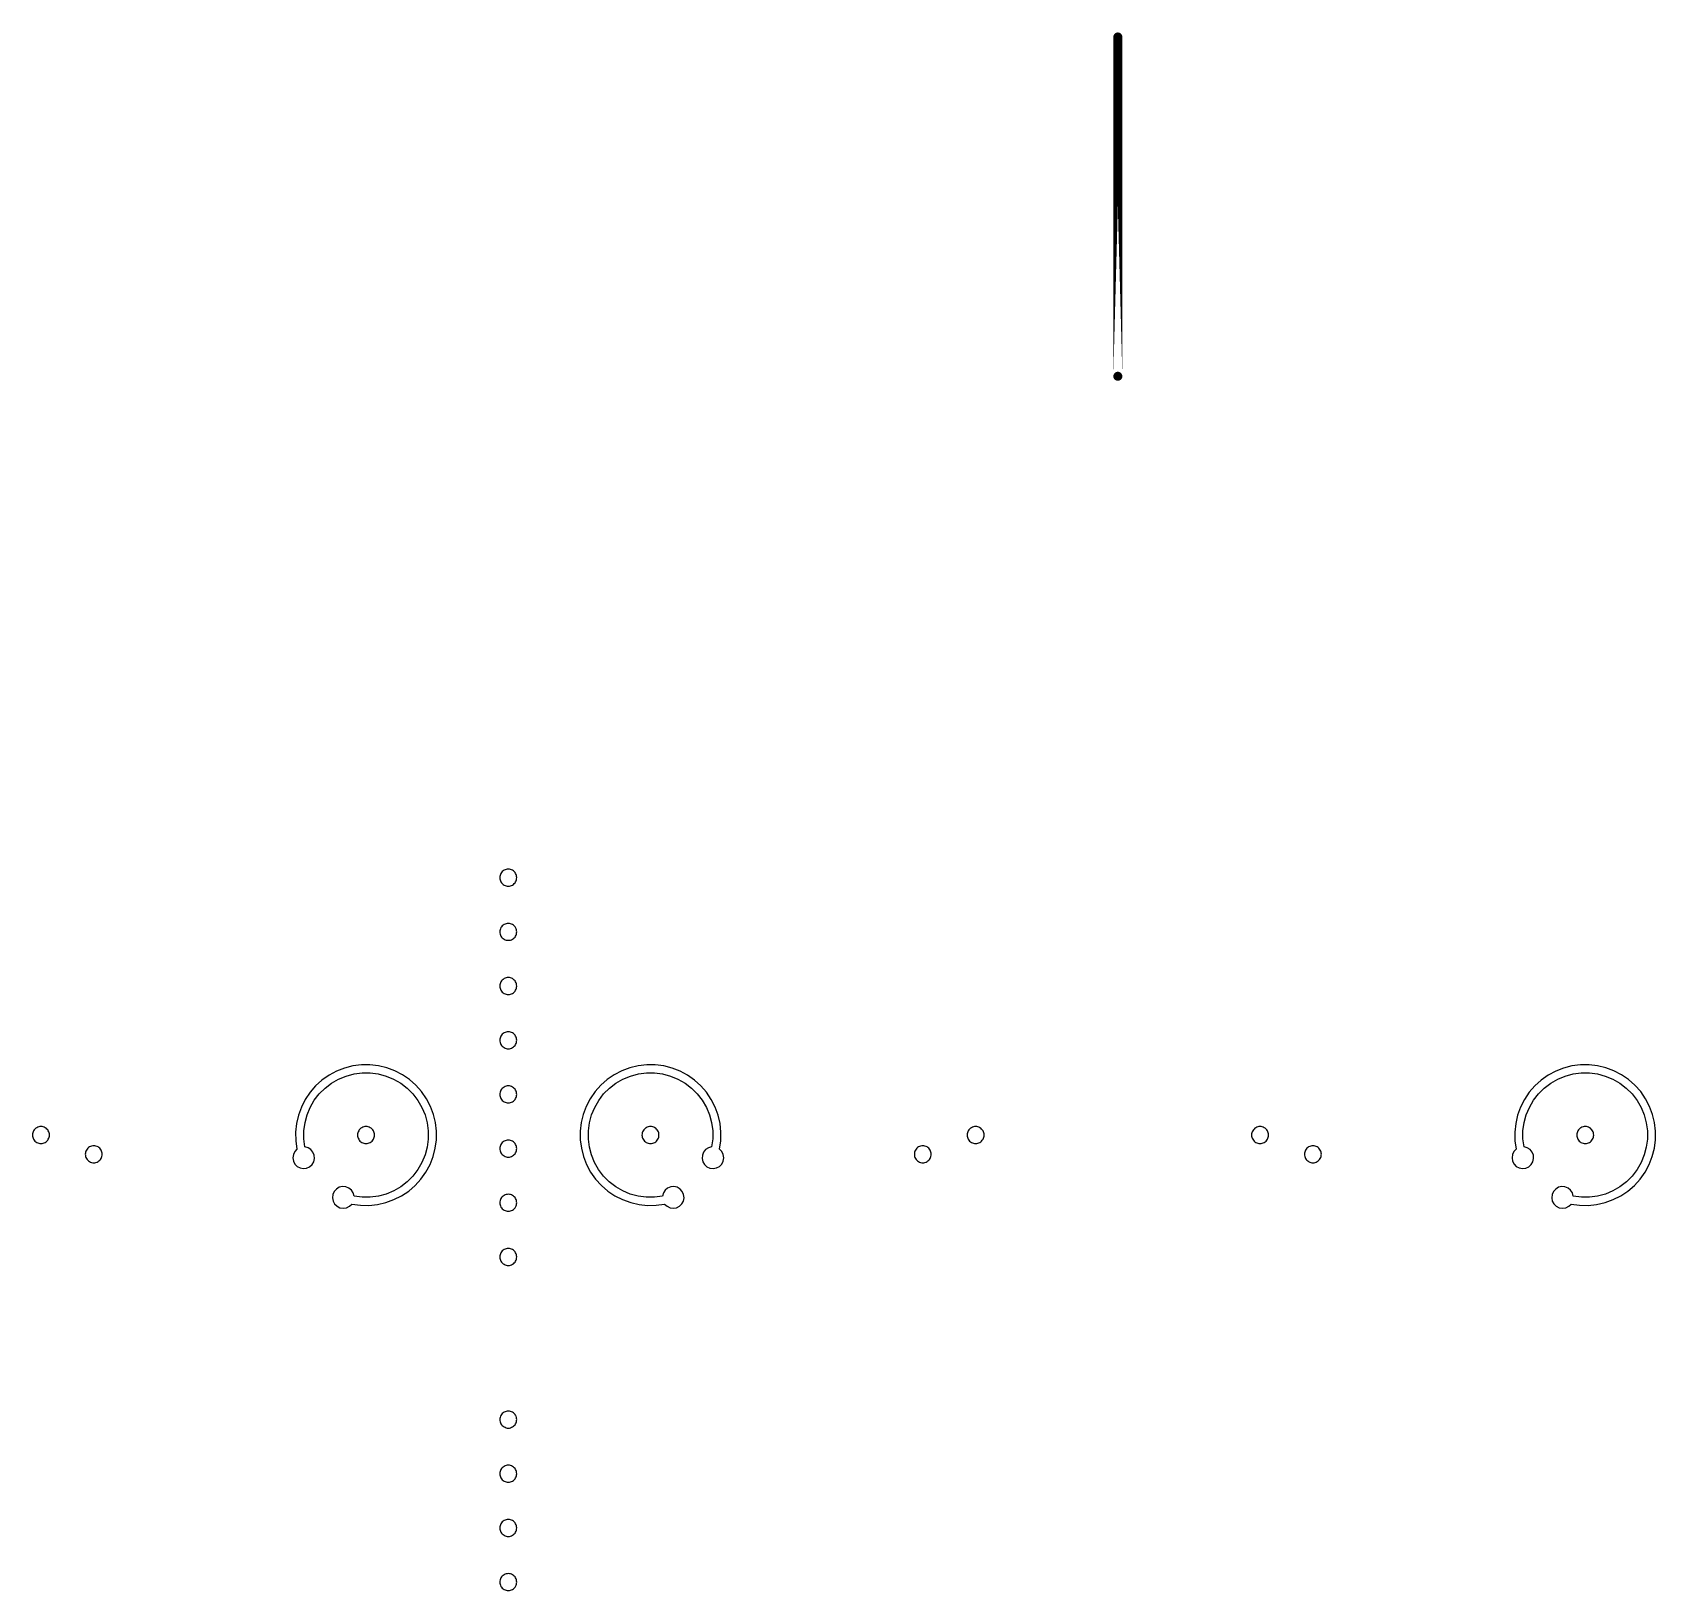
# Model space of a CAD drawing. Extents: x -100 to 100, y -100 to 100.
# Drawn here: x -52.71 to -38.36, y 50.46 to 64.24 of the extents above; entities that cross this region are included whole.
import ezdxf

# ---------------------------------------------------------------- set-up
doc = ezdxf.new("R2010")
doc.units = 0
doc.layers.get('0').update_dxf_attribs({"linetype": 'continuous'})
doc.layers.add('L9', color=7, linetype='continuous')

# ---------------------------------------------------------------- blocks, each defined once
blk = doc.blocks.new('LDI_XFL94-0512-011_L9_B1')
at = {"layer": 'L9'}
for points in [[(-48.503, -53.338), (-48.513, -53.339), (-48.522, -53.341), (-48.532, -53.344), (-48.54, -53.348), (-48.549, -53.354), (-48.556, -53.36), (-48.562, -53.368), (-48.568, -53.376), (-48.572, -53.384), (-48.575, -53.394), (-48.577, -53.403), (-48.578, -53.413), (-48.577, -53.423), (-48.575, -53.433), (-48.572, -53.442), (-48.568, -53.451), (-48.562, -53.459), (-48.556, -53.466), (-48.549, -53.473), (-48.54, -53.478), (-48.532, -53.482), (-48.522, -53.486), (-48.513, -53.488), (-48.503, -53.488), (-48.493, -53.488), (-48.484, -53.486), (-48.474, -53.482), (-48.465, -53.478), (-48.457, -53.473), (-48.45, -53.466), (-48.443, -53.459), (-48.438, -53.451), (-48.434, -53.442), (-48.431, -53.433), (-48.429, -53.423), (-48.428, -53.413), (-48.429, -53.403), (-48.431, -53.394), (-48.434, -53.384), (-48.438, -53.376), (-48.443, -53.368), (-48.45, -53.36), (-48.457, -53.354), (-48.465, -53.348), (-48.474, -53.344), (-48.484, -53.341), (-48.493, -53.339), (-48.503, -53.338)], [(-48.503, -53.817), (-48.513, -53.818), (-48.522, -53.82), (-48.532, -53.823), (-48.54, -53.827), (-48.549, -53.833), (-48.556, -53.839), (-48.562, -53.847), (-48.568, -53.855), (-48.572, -53.864), (-48.575, -53.873), (-48.577, -53.882), (-48.578, -53.892), (-48.577, -53.902), (-48.575, -53.912), (-48.572, -53.921), (-48.568, -53.93), (-48.562, -53.938), (-48.556, -53.945), (-48.549, -53.952), (-48.54, -53.957), (-48.532, -53.962), (-48.522, -53.965), (-48.513, -53.967), (-48.503, -53.967), (-48.493, -53.967), (-48.484, -53.965), (-48.474, -53.962), (-48.465, -53.957), (-48.457, -53.952), (-48.45, -53.945), (-48.443, -53.938), (-48.438, -53.93), (-48.434, -53.921), (-48.431, -53.912), (-48.429, -53.902), (-48.428, -53.892), (-48.429, -53.882), (-48.431, -53.873), (-48.434, -53.864), (-48.438, -53.855), (-48.443, -53.847), (-48.45, -53.839), (-48.457, -53.833), (-48.465, -53.827), (-48.474, -53.823), (-48.484, -53.82), (-48.493, -53.818), (-48.503, -53.817)], [(-48.503, -54.296), (-48.513, -54.297), (-48.522, -54.299), (-48.532, -54.302), (-48.54, -54.306), (-48.549, -54.312), (-48.556, -54.318), (-48.562, -54.326), (-48.568, -54.334), (-48.572, -54.343), (-48.575, -54.352), (-48.577, -54.361), (-48.578, -54.371), (-48.577, -54.381), (-48.575, -54.391), (-48.572, -54.4), (-48.568, -54.409), (-48.562, -54.417), (-48.556, -54.424), (-48.549, -54.431), (-48.54, -54.436), (-48.532, -54.441), (-48.522, -54.444), (-48.513, -54.446), (-48.503, -54.446), (-48.493, -54.446), (-48.484, -54.444), (-48.474, -54.441), (-48.465, -54.436), (-48.457, -54.431), (-48.45, -54.424), (-48.443, -54.417), (-48.438, -54.409), (-48.434, -54.4), (-48.431, -54.391), (-48.429, -54.381), (-48.428, -54.371), (-48.429, -54.361), (-48.431, -54.352), (-48.434, -54.343), (-48.438, -54.334), (-48.443, -54.326), (-48.45, -54.318), (-48.457, -54.312), (-48.465, -54.306), (-48.474, -54.302), (-48.484, -54.299), (-48.493, -54.297), (-48.503, -54.296)], [(-48.503, -54.775), (-48.513, -54.776), (-48.522, -54.778), (-48.532, -54.781), (-48.54, -54.785), (-48.549, -54.791), (-48.556, -54.797), (-48.562, -54.805), (-48.568, -54.813), (-48.572, -54.822), (-48.575, -54.831), (-48.577, -54.841), (-48.578, -54.85), (-48.577, -54.86), (-48.575, -54.87), (-48.572, -54.879), (-48.568, -54.888), (-48.562, -54.896), (-48.556, -54.903), (-48.549, -54.91), (-48.54, -54.915), (-48.532, -54.92), (-48.522, -54.923), (-48.513, -54.925), (-48.503, -54.925), (-48.493, -54.925), (-48.484, -54.923), (-48.474, -54.92), (-48.465, -54.915), (-48.457, -54.91), (-48.45, -54.903), (-48.443, -54.896), (-48.438, -54.888), (-48.434, -54.879), (-48.431, -54.87), (-48.429, -54.86), (-48.428, -54.85), (-48.429, -54.841), (-48.431, -54.831), (-48.434, -54.822), (-48.438, -54.813), (-48.443, -54.805), (-48.45, -54.797), (-48.457, -54.791), (-48.465, -54.785), (-48.474, -54.781), (-48.484, -54.778), (-48.493, -54.776), (-48.503, -54.775)], [(-50.371, -55.814), (-50.391, -55.835), (-50.403, -55.861), (-50.408, -55.89), (-50.403, -55.919), (-50.39, -55.945), (-50.37, -55.966), (-50.344, -55.98), (-50.315, -55.985), (-50.286, -55.982), (-50.259, -55.969), (-50.238, -55.95), (-50.223, -55.925), (-50.216, -55.896), (-50.219, -55.867), (-50.23, -55.84), (-50.248, -55.818), (-50.273, -55.802), (-50.301, -55.794), (-50.31, -55.723), (-50.31, -55.651), (-50.3, -55.579), (-50.282, -55.51), (-50.254, -55.444), (-50.218, -55.381), (-50.174, -55.324), (-50.123, -55.274), (-50.066, -55.23), (-50.003, -55.194), (-49.937, -55.167), (-49.867, -55.148), (-49.796, -55.139), (-49.724, -55.139), (-49.653, -55.148), (-49.583, -55.167), (-49.517, -55.195), (-49.454, -55.231), (-49.397, -55.274), (-49.346, -55.325), (-49.303, -55.382), (-49.267, -55.445), (-49.239, -55.511), (-49.22, -55.581), (-49.211, -55.652), (-49.211, -55.724), (-49.22, -55.795), (-49.239, -55.865), (-49.266, -55.931), (-49.302, -55.994), (-49.346, -56.051), (-49.396, -56.102), (-49.453, -56.146), (-49.515, -56.182), (-49.582, -56.21), (-49.651, -56.229), (-49.723, -56.238), (-49.795, -56.238), (-49.866, -56.229), (-49.874, -56.201), (-49.889, -56.177), (-49.912, -56.158), (-49.939, -56.147), (-49.968, -56.145), (-49.997, -56.151), (-50.022, -56.166), (-50.041, -56.188), (-50.053, -56.214), (-50.057, -56.243), (-50.052, -56.272), (-50.038, -56.298), (-50.017, -56.318), (-49.991, -56.331), (-49.962, -56.336), (-49.933, -56.332), (-49.907, -56.319), (-49.885, -56.299), (-49.81, -56.309), (-49.735, -56.311), (-49.659, -56.303), (-49.585, -56.286), (-49.514, -56.26), (-49.446, -56.226), (-49.383, -56.184), (-49.326, -56.135), (-49.275, -56.078), (-49.231, -56.017), (-49.195, -55.95), (-49.168, -55.879), (-49.149, -55.806), (-49.139, -55.731), (-49.139, -55.655), (-49.147, -55.579), (-49.165, -55.506), (-49.192, -55.435), (-49.227, -55.368), (-49.27, -55.305), (-49.32, -55.248), (-49.377, -55.198), (-49.439, -55.155), (-49.507, -55.12), (-49.578, -55.093), (-49.651, -55.076), (-49.727, -55.067), (-49.802, -55.067), (-49.878, -55.077), (-49.951, -55.096), (-50.022, -55.123), (-50.088, -55.159), (-50.15, -55.203), (-50.206, -55.254), (-50.256, -55.311), (-50.298, -55.374), (-50.332, -55.442), (-50.358, -55.513), (-50.375, -55.587), (-50.383, -55.663), (-50.381, -55.739), (-50.371, -55.814)], [(-47.121, -56.299), (-47.099, -56.319), (-47.073, -56.332), (-47.044, -56.336), (-47.015, -56.331), (-46.989, -56.318), (-46.968, -56.298), (-46.954, -56.272), (-46.949, -56.243), (-46.953, -56.214), (-46.965, -56.188), (-46.984, -56.166), (-47.009, -56.151), (-47.038, -56.145), (-47.067, -56.147), (-47.094, -56.158), (-47.117, -56.177), (-47.132, -56.201), (-47.14, -56.229), (-47.211, -56.238), (-47.283, -56.238), (-47.355, -56.229), (-47.424, -56.21), (-47.491, -56.182), (-47.553, -56.146), (-47.61, -56.102), (-47.66, -56.051), (-47.704, -55.994), (-47.74, -55.931), (-47.767, -55.865), (-47.786, -55.795), (-47.795, -55.724), (-47.795, -55.652), (-47.786, -55.581), (-47.767, -55.511), (-47.739, -55.445), (-47.703, -55.382), (-47.66, -55.325), (-47.609, -55.274), (-47.552, -55.231), (-47.489, -55.195), (-47.423, -55.167), (-47.353, -55.148), (-47.282, -55.139), (-47.21, -55.139), (-47.139, -55.148), (-47.069, -55.167), (-47.003, -55.194), (-46.94, -55.23), (-46.883, -55.274), (-46.832, -55.324), (-46.788, -55.381), (-46.752, -55.444), (-46.724, -55.51), (-46.706, -55.579), (-46.696, -55.651), (-46.696, -55.723), (-46.705, -55.794), (-46.733, -55.802), (-46.758, -55.818), (-46.776, -55.84), (-46.787, -55.867), (-46.79, -55.896), (-46.783, -55.925), (-46.768, -55.95), (-46.747, -55.969), (-46.72, -55.982), (-46.691, -55.985), (-46.662, -55.98), (-46.636, -55.966), (-46.616, -55.945), (-46.603, -55.919), (-46.598, -55.89), (-46.603, -55.861), (-46.615, -55.835), (-46.635, -55.814), (-46.625, -55.739), (-46.623, -55.663), (-46.631, -55.587), (-46.648, -55.513), (-46.674, -55.442), (-46.708, -55.374), (-46.75, -55.311), (-46.8, -55.254), (-46.856, -55.203), (-46.918, -55.159), (-46.984, -55.123), (-47.055, -55.096), (-47.128, -55.077), (-47.204, -55.067), (-47.279, -55.067), (-47.355, -55.076), (-47.428, -55.093), (-47.499, -55.12), (-47.567, -55.155), (-47.629, -55.198), (-47.686, -55.248), (-47.736, -55.305), (-47.779, -55.368), (-47.814, -55.435), (-47.841, -55.506), (-47.859, -55.579), (-47.867, -55.655), (-47.867, -55.731), (-47.857, -55.806), (-47.838, -55.879), (-47.811, -55.95), (-47.775, -56.017), (-47.731, -56.078), (-47.68, -56.135), (-47.623, -56.184), (-47.56, -56.226), (-47.492, -56.26), (-47.421, -56.286), (-47.347, -56.303), (-47.271, -56.311), (-47.196, -56.309), (-47.121, -56.299)], [(-39.592, -55.814), (-39.612, -55.835), (-39.625, -55.861), (-39.629, -55.89), (-39.625, -55.919), (-39.611, -55.945), (-39.591, -55.966), (-39.565, -55.98), (-39.537, -55.985), (-39.508, -55.982), (-39.481, -55.969), (-39.459, -55.95), (-39.444, -55.925), (-39.438, -55.896), (-39.44, -55.867), (-39.451, -55.84), (-39.47, -55.818), (-39.495, -55.802), (-39.523, -55.794), (-39.532, -55.723), (-39.532, -55.651), (-39.522, -55.579), (-39.503, -55.51), (-39.475, -55.444), (-39.439, -55.381), (-39.395, -55.324), (-39.344, -55.274), (-39.287, -55.23), (-39.225, -55.194), (-39.158, -55.167), (-39.089, -55.148), (-39.017, -55.139), (-38.945, -55.139), (-38.874, -55.148), (-38.805, -55.167), (-38.738, -55.195), (-38.676, -55.231), (-38.619, -55.274), (-38.568, -55.325), (-38.524, -55.382), (-38.488, -55.445), (-38.46, -55.511), (-38.442, -55.581), (-38.432, -55.652), (-38.432, -55.724), (-38.442, -55.795), (-38.46, -55.865), (-38.488, -55.931), (-38.523, -55.994), (-38.567, -56.051), (-38.618, -56.102), (-38.675, -56.146), (-38.737, -56.182), (-38.803, -56.21), (-38.873, -56.229), (-38.944, -56.238), (-39.016, -56.238), (-39.088, -56.229), (-39.095, -56.201), (-39.111, -56.177), (-39.133, -56.158), (-39.161, -56.147), (-39.19, -56.145), (-39.218, -56.151), (-39.243, -56.166), (-39.263, -56.188), (-39.275, -56.214), (-39.278, -56.243), (-39.273, -56.272), (-39.259, -56.298), (-39.238, -56.318), (-39.212, -56.331), (-39.183, -56.336), (-39.154, -56.332), (-39.128, -56.319), (-39.107, -56.299), (-39.032, -56.309), (-38.956, -56.311), (-38.881, -56.303), (-38.807, -56.286), (-38.735, -56.26), (-38.668, -56.226), (-38.605, -56.184), (-38.547, -56.135), (-38.496, -56.078), (-38.453, -56.017), (-38.417, -55.95), (-38.389, -55.879), (-38.37, -55.806), (-38.361, -55.731), (-38.36, -55.655), (-38.369, -55.579), (-38.387, -55.506), (-38.413, -55.435), (-38.448, -55.368), (-38.491, -55.305), (-38.542, -55.248), (-38.598, -55.198), (-38.661, -55.155), (-38.728, -55.12), (-38.799, -55.093), (-38.873, -55.076), (-38.948, -55.067), (-39.024, -55.067), (-39.099, -55.077), (-39.173, -55.096), (-39.243, -55.123), (-39.31, -55.159), (-39.372, -55.203), (-39.428, -55.254), (-39.478, -55.311), (-39.52, -55.374), (-39.554, -55.442), (-39.58, -55.513), (-39.596, -55.587), (-39.604, -55.663), (-39.603, -55.739), (-39.592, -55.814)], [(-48.503, -55.254), (-48.513, -55.255), (-48.522, -55.257), (-48.532, -55.26), (-48.54, -55.264), (-48.549, -55.27), (-48.556, -55.276), (-48.562, -55.284), (-48.568, -55.292), (-48.572, -55.301), (-48.575, -55.31), (-48.577, -55.32), (-48.578, -55.329), (-48.577, -55.339), (-48.575, -55.349), (-48.572, -55.358), (-48.568, -55.367), (-48.562, -55.375), (-48.556, -55.382), (-48.549, -55.389), (-48.54, -55.394), (-48.532, -55.399), (-48.522, -55.402), (-48.513, -55.404), (-48.503, -55.404), (-48.493, -55.404), (-48.484, -55.402), (-48.474, -55.399), (-48.465, -55.394), (-48.457, -55.389), (-48.45, -55.382), (-48.443, -55.375), (-48.438, -55.367), (-48.434, -55.358), (-48.431, -55.349), (-48.429, -55.339), (-48.428, -55.329), (-48.429, -55.32), (-48.431, -55.31), (-48.434, -55.301), (-48.438, -55.292), (-48.443, -55.284), (-48.45, -55.276), (-48.457, -55.27), (-48.465, -55.264), (-48.474, -55.26), (-48.484, -55.257), (-48.493, -55.255), (-48.503, -55.254)], [(-52.635, -55.614), (-52.645, -55.614), (-52.654, -55.616), (-52.663, -55.619), (-52.672, -55.624), (-52.68, -55.629), (-52.688, -55.636), (-52.694, -55.643), (-52.7, -55.651), (-52.704, -55.66), (-52.707, -55.669), (-52.709, -55.679), (-52.71, -55.689), (-52.709, -55.698), (-52.707, -55.708), (-52.704, -55.717), (-52.7, -55.726), (-52.694, -55.734), (-52.688, -55.742), (-52.68, -55.748), (-52.672, -55.754), (-52.663, -55.758), (-52.654, -55.761), (-52.645, -55.763), (-52.635, -55.764), (-52.625, -55.763), (-52.615, -55.761), (-52.606, -55.758), (-52.597, -55.754), (-52.589, -55.748), (-52.582, -55.742), (-52.575, -55.734), (-52.57, -55.726), (-52.565, -55.717), (-52.562, -55.708), (-52.56, -55.698), (-52.56, -55.689), (-52.56, -55.679), (-52.562, -55.669), (-52.565, -55.66), (-52.57, -55.651), (-52.575, -55.643), (-52.582, -55.636), (-52.589, -55.629), (-52.597, -55.624), (-52.606, -55.619), (-52.615, -55.616), (-52.625, -55.614), (-52.635, -55.614)], [(-49.76, -55.614), (-49.77, -55.614), (-49.78, -55.616), (-49.789, -55.619), (-49.798, -55.624), (-49.806, -55.629), (-49.814, -55.636), (-49.82, -55.643), (-49.825, -55.651), (-49.83, -55.66), (-49.833, -55.669), (-49.835, -55.679), (-49.835, -55.689), (-49.835, -55.698), (-49.833, -55.708), (-49.83, -55.717), (-49.825, -55.726), (-49.82, -55.734), (-49.814, -55.742), (-49.806, -55.748), (-49.798, -55.754), (-49.789, -55.758), (-49.78, -55.761), (-49.77, -55.763), (-49.76, -55.764), (-49.751, -55.763), (-49.741, -55.761), (-49.732, -55.758), (-49.723, -55.754), (-49.715, -55.748), (-49.707, -55.742), (-49.701, -55.734), (-49.696, -55.726), (-49.691, -55.717), (-49.688, -55.708), (-49.686, -55.698), (-49.685, -55.689), (-49.686, -55.679), (-49.688, -55.669), (-49.691, -55.66), (-49.696, -55.651), (-49.701, -55.643), (-49.707, -55.636), (-49.715, -55.629), (-49.723, -55.624), (-49.732, -55.619), (-49.741, -55.616), (-49.751, -55.614), (-49.76, -55.614)], [(-47.246, -55.614), (-47.255, -55.614), (-47.265, -55.616), (-47.274, -55.619), (-47.283, -55.624), (-47.291, -55.629), (-47.299, -55.636), (-47.305, -55.643), (-47.31, -55.651), (-47.315, -55.66), (-47.318, -55.669), (-47.32, -55.679), (-47.321, -55.689), (-47.32, -55.698), (-47.318, -55.708), (-47.315, -55.717), (-47.31, -55.726), (-47.305, -55.734), (-47.299, -55.742), (-47.291, -55.748), (-47.283, -55.754), (-47.274, -55.758), (-47.265, -55.761), (-47.255, -55.763), (-47.246, -55.764), (-47.236, -55.763), (-47.226, -55.761), (-47.217, -55.758), (-47.208, -55.754), (-47.2, -55.748), (-47.192, -55.742), (-47.186, -55.734), (-47.181, -55.726), (-47.176, -55.717), (-47.173, -55.708), (-47.171, -55.698), (-47.171, -55.689), (-47.171, -55.679), (-47.173, -55.669), (-47.176, -55.66), (-47.181, -55.651), (-47.186, -55.643), (-47.192, -55.636), (-47.2, -55.629), (-47.208, -55.624), (-47.217, -55.619), (-47.226, -55.616), (-47.236, -55.614), (-47.246, -55.614)], [(-44.371, -55.614), (-44.381, -55.614), (-44.391, -55.616), (-44.4, -55.619), (-44.409, -55.624), (-44.417, -55.629), (-44.424, -55.636), (-44.431, -55.643), (-44.436, -55.651), (-44.441, -55.66), (-44.444, -55.669), (-44.446, -55.679), (-44.446, -55.689), (-44.446, -55.698), (-44.444, -55.708), (-44.441, -55.717), (-44.436, -55.726), (-44.431, -55.734), (-44.424, -55.742), (-44.417, -55.748), (-44.409, -55.754), (-44.4, -55.758), (-44.391, -55.761), (-44.381, -55.763), (-44.371, -55.764), (-44.361, -55.763), (-44.352, -55.761), (-44.343, -55.758), (-44.334, -55.754), (-44.326, -55.748), (-44.318, -55.742), (-44.312, -55.734), (-44.306, -55.726), (-44.302, -55.717), (-44.299, -55.708), (-44.297, -55.698), (-44.296, -55.689), (-44.297, -55.679), (-44.299, -55.669), (-44.302, -55.66), (-44.306, -55.651), (-44.312, -55.643), (-44.318, -55.636), (-44.326, -55.629), (-44.334, -55.624), (-44.343, -55.619), (-44.352, -55.616), (-44.361, -55.614), (-44.371, -55.614)], [(-41.856, -55.614), (-41.866, -55.614), (-41.876, -55.616), (-41.885, -55.619), (-41.894, -55.624), (-41.902, -55.629), (-41.909, -55.636), (-41.916, -55.643), (-41.921, -55.651), (-41.926, -55.66), (-41.929, -55.669), (-41.931, -55.679), (-41.931, -55.689), (-41.931, -55.698), (-41.929, -55.708), (-41.926, -55.717), (-41.921, -55.726), (-41.916, -55.734), (-41.909, -55.742), (-41.902, -55.748), (-41.894, -55.754), (-41.885, -55.758), (-41.876, -55.761), (-41.866, -55.763), (-41.856, -55.764), (-41.846, -55.763), (-41.837, -55.761), (-41.828, -55.758), (-41.819, -55.754), (-41.811, -55.748), (-41.803, -55.742), (-41.797, -55.734), (-41.791, -55.726), (-41.787, -55.717), (-41.784, -55.708), (-41.782, -55.698), (-41.781, -55.689), (-41.782, -55.679), (-41.784, -55.669), (-41.787, -55.66), (-41.791, -55.651), (-41.797, -55.643), (-41.803, -55.636), (-41.811, -55.629), (-41.819, -55.624), (-41.828, -55.619), (-41.837, -55.616), (-41.846, -55.614), (-41.856, -55.614)], [(-38.982, -55.614), (-38.992, -55.614), (-39.001, -55.616), (-39.011, -55.619), (-39.02, -55.624), (-39.028, -55.629), (-39.035, -55.636), (-39.042, -55.643), (-39.047, -55.651), (-39.051, -55.66), (-39.054, -55.669), (-39.056, -55.679), (-39.057, -55.689), (-39.056, -55.698), (-39.054, -55.708), (-39.051, -55.717), (-39.047, -55.726), (-39.042, -55.734), (-39.035, -55.742), (-39.028, -55.748), (-39.02, -55.754), (-39.011, -55.758), (-39.001, -55.761), (-38.992, -55.763), (-38.982, -55.764), (-38.972, -55.763), (-38.963, -55.761), (-38.953, -55.758), (-38.945, -55.754), (-38.936, -55.748), (-38.929, -55.742), (-38.923, -55.734), (-38.917, -55.726), (-38.913, -55.717), (-38.91, -55.708), (-38.908, -55.698), (-38.907, -55.689), (-38.908, -55.679), (-38.91, -55.669), (-38.913, -55.66), (-38.917, -55.651), (-38.923, -55.643), (-38.929, -55.636), (-38.936, -55.629), (-38.945, -55.624), (-38.953, -55.619), (-38.963, -55.616), (-38.972, -55.614), (-38.982, -55.614)], [(-52.168, -55.784), (-52.177, -55.784), (-52.187, -55.786), (-52.196, -55.789), (-52.205, -55.794), (-52.213, -55.799), (-52.221, -55.806), (-52.227, -55.813), (-52.233, -55.821), (-52.237, -55.83), (-52.24, -55.839), (-52.242, -55.849), (-52.243, -55.859), (-52.242, -55.868), (-52.24, -55.878), (-52.237, -55.887), (-52.233, -55.896), (-52.227, -55.904), (-52.221, -55.912), (-52.213, -55.918), (-52.205, -55.924), (-52.196, -55.928), (-52.187, -55.931), (-52.177, -55.933), (-52.168, -55.934), (-52.158, -55.933), (-52.148, -55.931), (-52.139, -55.928), (-52.13, -55.924), (-52.122, -55.918), (-52.115, -55.912), (-52.108, -55.904), (-52.103, -55.896), (-52.098, -55.887), (-52.095, -55.878), (-52.093, -55.868), (-52.093, -55.859), (-52.093, -55.849), (-52.095, -55.839), (-52.098, -55.83), (-52.103, -55.821), (-52.108, -55.813), (-52.115, -55.806), (-52.122, -55.799), (-52.13, -55.794), (-52.139, -55.789), (-52.148, -55.786), (-52.158, -55.784), (-52.168, -55.784)], [(-48.503, -55.733), (-48.513, -55.734), (-48.522, -55.736), (-48.532, -55.739), (-48.54, -55.743), (-48.549, -55.749), (-48.556, -55.755), (-48.562, -55.763), (-48.568, -55.771), (-48.572, -55.78), (-48.575, -55.789), (-48.577, -55.799), (-48.578, -55.808), (-48.577, -55.818), (-48.575, -55.828), (-48.572, -55.837), (-48.568, -55.846), (-48.562, -55.854), (-48.556, -55.861), (-48.549, -55.868), (-48.54, -55.873), (-48.532, -55.878), (-48.522, -55.881), (-48.513, -55.883), (-48.503, -55.883), (-48.493, -55.883), (-48.484, -55.881), (-48.474, -55.878), (-48.465, -55.873), (-48.457, -55.868), (-48.45, -55.861), (-48.443, -55.854), (-48.438, -55.846), (-48.434, -55.837), (-48.431, -55.828), (-48.429, -55.818), (-48.428, -55.808), (-48.429, -55.799), (-48.431, -55.789), (-48.434, -55.78), (-48.438, -55.771), (-48.443, -55.763), (-48.45, -55.755), (-48.457, -55.749), (-48.465, -55.743), (-48.474, -55.739), (-48.484, -55.736), (-48.493, -55.734), (-48.503, -55.733)], [(-44.838, -55.784), (-44.848, -55.784), (-44.858, -55.786), (-44.867, -55.789), (-44.876, -55.794), (-44.884, -55.799), (-44.891, -55.806), (-44.898, -55.813), (-44.903, -55.821), (-44.908, -55.83), (-44.911, -55.839), (-44.913, -55.849), (-44.913, -55.859), (-44.913, -55.868), (-44.911, -55.878), (-44.908, -55.887), (-44.903, -55.896), (-44.898, -55.904), (-44.891, -55.912), (-44.884, -55.918), (-44.876, -55.924), (-44.867, -55.928), (-44.858, -55.931), (-44.848, -55.933), (-44.838, -55.934), (-44.829, -55.933), (-44.819, -55.931), (-44.81, -55.928), (-44.801, -55.924), (-44.793, -55.918), (-44.785, -55.912), (-44.779, -55.904), (-44.773, -55.896), (-44.769, -55.887), (-44.766, -55.878), (-44.764, -55.868), (-44.763, -55.859), (-44.764, -55.849), (-44.766, -55.839), (-44.769, -55.83), (-44.773, -55.821), (-44.779, -55.813), (-44.785, -55.806), (-44.793, -55.799), (-44.801, -55.794), (-44.81, -55.789), (-44.819, -55.786), (-44.829, -55.784), (-44.838, -55.784)], [(-41.389, -55.784), (-41.399, -55.784), (-41.409, -55.786), (-41.418, -55.789), (-41.427, -55.794), (-41.435, -55.799), (-41.442, -55.806), (-41.449, -55.813), (-41.454, -55.821), (-41.459, -55.83), (-41.462, -55.839), (-41.464, -55.849), (-41.464, -55.859), (-41.464, -55.868), (-41.462, -55.878), (-41.459, -55.887), (-41.454, -55.896), (-41.449, -55.904), (-41.442, -55.912), (-41.435, -55.918), (-41.427, -55.924), (-41.418, -55.928), (-41.409, -55.931), (-41.399, -55.933), (-41.389, -55.934), (-41.379, -55.933), (-41.37, -55.931), (-41.361, -55.928), (-41.352, -55.924), (-41.344, -55.918), (-41.336, -55.912), (-41.33, -55.904), (-41.324, -55.896), (-41.32, -55.887), (-41.317, -55.878), (-41.315, -55.868), (-41.314, -55.859), (-41.315, -55.849), (-41.317, -55.839), (-41.32, -55.83), (-41.324, -55.821), (-41.33, -55.813), (-41.336, -55.806), (-41.344, -55.799), (-41.352, -55.794), (-41.361, -55.789), (-41.37, -55.786), (-41.379, -55.784), (-41.389, -55.784)], [(-48.503, -56.212), (-48.513, -56.213), (-48.522, -56.215), (-48.532, -56.218), (-48.54, -56.222), (-48.549, -56.228), (-48.556, -56.234), (-48.562, -56.242), (-48.568, -56.25), (-48.572, -56.259), (-48.575, -56.268), (-48.577, -56.278), (-48.578, -56.287), (-48.577, -56.297), (-48.575, -56.307), (-48.572, -56.316), (-48.568, -56.325), (-48.562, -56.333), (-48.556, -56.34), (-48.549, -56.347), (-48.54, -56.352), (-48.532, -56.357), (-48.522, -56.36), (-48.513, -56.362), (-48.503, -56.362), (-48.493, -56.362), (-48.484, -56.36), (-48.474, -56.357), (-48.465, -56.352), (-48.457, -56.347), (-48.45, -56.34), (-48.443, -56.333), (-48.438, -56.325), (-48.434, -56.316), (-48.431, -56.307), (-48.429, -56.297), (-48.428, -56.287), (-48.429, -56.278), (-48.431, -56.268), (-48.434, -56.259), (-48.438, -56.25), (-48.443, -56.242), (-48.45, -56.234), (-48.457, -56.228), (-48.465, -56.222), (-48.474, -56.218), (-48.484, -56.215), (-48.493, -56.213), (-48.503, -56.212)], [(-48.503, -56.691), (-48.513, -56.692), (-48.522, -56.694), (-48.532, -56.697), (-48.54, -56.702), (-48.549, -56.707), (-48.556, -56.713), (-48.562, -56.721), (-48.568, -56.729), (-48.572, -56.738), (-48.575, -56.747), (-48.577, -56.757), (-48.578, -56.766), (-48.577, -56.776), (-48.575, -56.786), (-48.572, -56.795), (-48.568, -56.804), (-48.562, -56.812), (-48.556, -56.82), (-48.549, -56.826), (-48.54, -56.831), (-48.532, -56.836), (-48.522, -56.839), (-48.513, -56.841), (-48.503, -56.841), (-48.493, -56.841), (-48.484, -56.839), (-48.474, -56.836), (-48.465, -56.831), (-48.457, -56.826), (-48.45, -56.82), (-48.443, -56.812), (-48.438, -56.804), (-48.434, -56.795), (-48.431, -56.786), (-48.429, -56.776), (-48.428, -56.766), (-48.429, -56.757), (-48.431, -56.747), (-48.434, -56.738), (-48.438, -56.729), (-48.443, -56.721), (-48.45, -56.713), (-48.457, -56.707), (-48.465, -56.702), (-48.474, -56.697), (-48.484, -56.694), (-48.493, -56.692), (-48.503, -56.691)]]:
    blk.add_lwpolyline(points, close=True, dxfattribs=at)
blk = doc.blocks.new('cutlineendpoint')
at = {"const_width": 0.04}
blk.add_lwpolyline([(-0.02, 0, 1), (0.02, 0, 1)], format="xyb", close=True, dxfattribs=at)

msp = doc.modelspace()

# ---------------------------------------------------------------- linework, layer by layer
at = {"layer": 'L9', "const_width": 0.08}
msp.add_lwpolyline([(-43.114, 61.2), (-43.114, 64.2)], close=True, dxfattribs=at)

# ---------------------------------------------------------------- block references
at = {"layer": 'L9'}
for name, p in [('cutlineendpoint', (-43.114, 64.2)), ('cutlineendpoint', (-43.114, 61.2)), ('LDI_XFL94-0512-011_L9_B1', (0, 110.18)), ('LDI_XFL94-0512-011_L9_B1', (0, 105.389))]:
    msp.add_blockref(name, p, dxfattribs=at)

doc.saveas('drawing.dxf')
